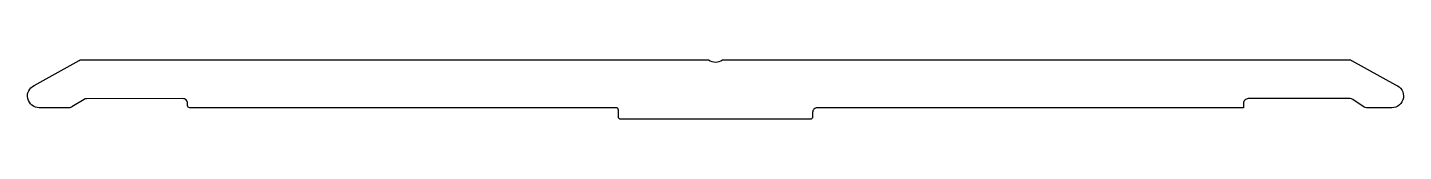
# Model space of a CAD drawing. Extents: x 351.4 to 411.6, y 215.5 to 218.1.
import ezdxf

# ---------------------------------------------------------------- set-up
doc = ezdxf.new("R2010")
doc.units = 0
doc.layers.get('0').update_dxf_attribs({"linetype": 'CONTINUOUS'})

msp = doc.modelspace()

# ---------------------------------------------------------------- linework, layer by layer
at = {"color": 7}
msp.add_lwpolyline([(409.844, 216.012), (409.354, 216.347, 0.154217), (409.239, 216.383), (404.773, 216.383, 0.414214), (404.571, 216.181), (404.571, 215.983), (385.921, 215.983, 0.414214), (385.721, 215.783), (385.721, 215.583, -0.414214), (385.621, 215.483), (377.321, 215.483, -0.414214), (377.221, 215.583), (377.221, 215.883, 0.414214), (377.121, 215.983), (358.471, 215.983, -0.414214), (358.371, 216.083), (358.371, 216.181, 0.414434), (358.168, 216.383), (353.954, 216.38, 0.139206), (353.849, 216.35), (353.316, 216.027, -0.1716), (353.19, 215.983), (352.277, 215.983), (351.886, 215.983, -0.799226), (351.664, 216.963), (353.627, 218.058, -0.127887), (353.724, 218.083), (381.166, 218.083, 0.330777), (381.777, 218.083), (409.201, 218.083, -0.127943), (409.299, 218.058), (411.218, 216.987, -0.851488), (411.056, 215.983), (409.948, 215.983, -0.138283)], format="xyb", close=True, dxfattribs=at)

doc.saveas('drawing.dxf')
